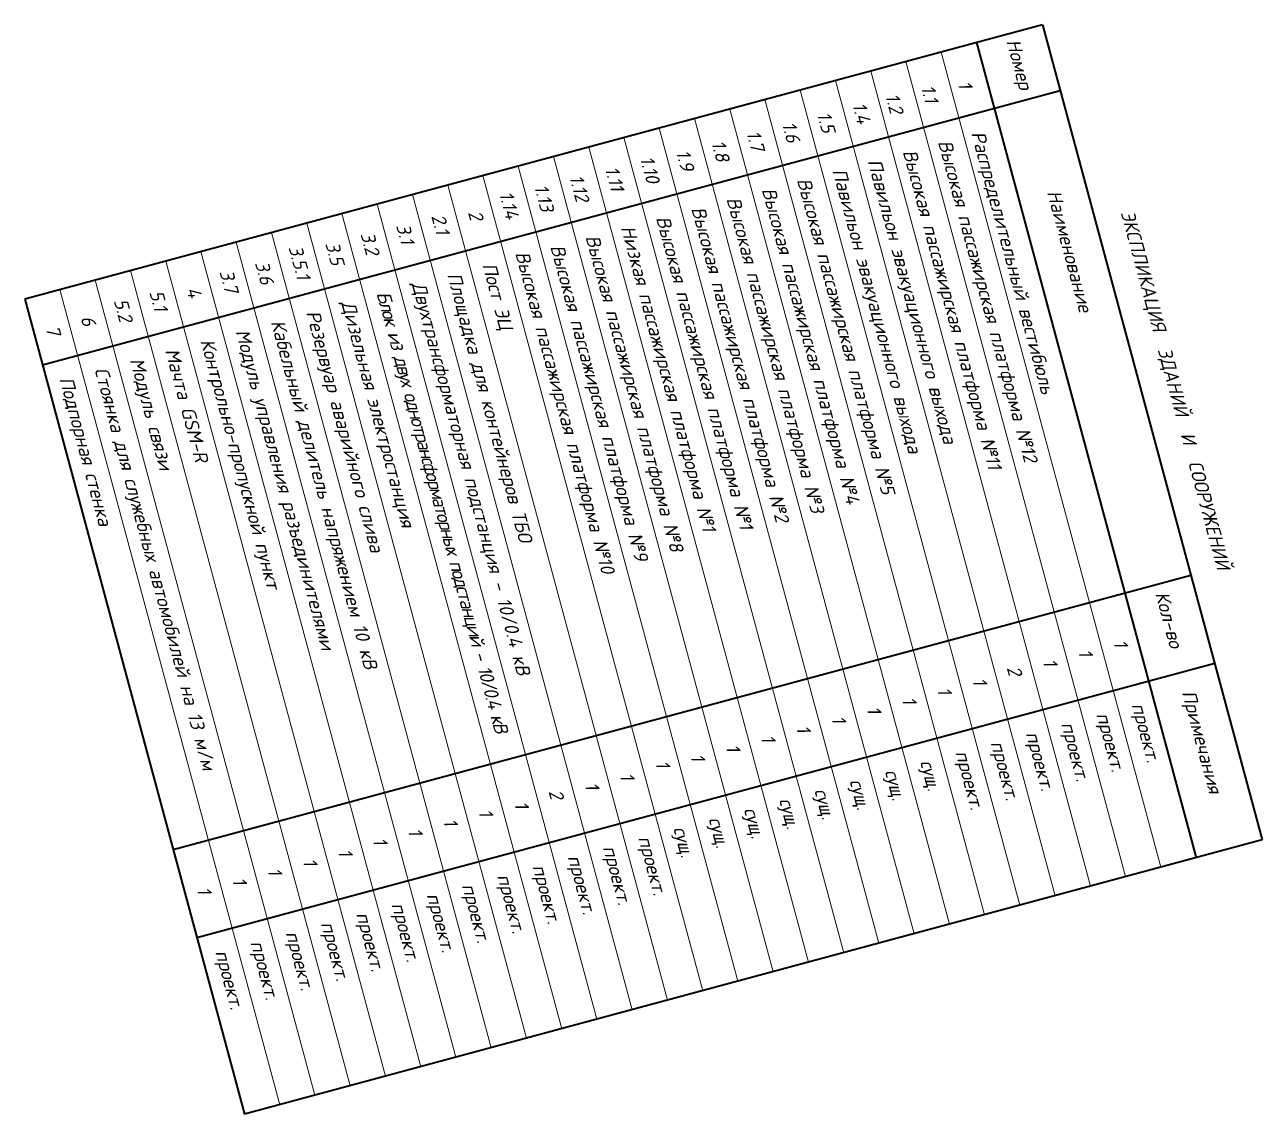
# Model space of a CAD drawing. Extents: x 9060 to 19887, y -4671 to 10703.
# Drawn here: x 10552.6 to 10823.8, y 10033.8 to 10272.6 of the extents above; entities that cross this region are included whole.
import ezdxf

# ---------------------------------------------------------------- set-up
doc = ezdxf.new("R2010")
doc.units = 0
doc.layers.add('-ВЕДОМОСТИ', color=7, linetype='Continuous')
doc.styles.add('ГП', font='isocpeui.ttf')

msp = doc.modelspace()

# ---------------------------------------------------------------- linework, layer by layer
at = {"layer": '-ВЕДОМОСТИ', "lineweight": 35}
msp.add_line((10775.59, 10272.59), (10823.75, 10093.97), dxfattribs=at)
for points in [[(10775.59, 10272.59), (10552.56, 10212.46)], [(10761.11, 10268.68), (10809.27, 10090.06)], [(10779.5, 10258.11), (10556.46, 10197.97)], [(10552.56, 10212.46), (10600.72, 10033.83)], [(10808.13, 10151.9), (10585.1, 10091.77)], [(10813.34, 10132.59), (10590.3, 10072.46)], [(10823.75, 10093.97), (10600.72, 10033.83)]]:
    msp.add_lwpolyline(points, dxfattribs=at)
at = {"layer": '-ВЕДОМОСТИ', "lineweight": 5}
for points in [[(10753.39, 10266.6), (10801.54, 10087.98)], [(10737.94, 10262.44), (10786.1, 10083.81)], [(10745.66, 10264.52), (10793.82, 10085.9)], [(10730.21, 10260.35), (10778.37, 10081.73)], [(10722.49, 10258.27), (10770.65, 10079.65)], [(10707.04, 10254.11), (10755.2, 10075.48)], [(10714.77, 10256.19), (10762.92, 10077.57)], [(10699.32, 10252.02), (10747.48, 10073.4)], [(10691.59, 10249.94), (10739.75, 10071.32)], [(10676.14, 10245.78), (10724.3, 10067.15)], [(10683.87, 10247.86), (10732.03, 10069.24)], [(10668.42, 10243.69), (10716.58, 10065.07)], [(10660.7, 10241.61), (10708.85, 10062.99)], [(10652.97, 10239.53), (10701.13, 10060.91)], [(10637.52, 10235.36), (10685.68, 10056.74)], [(10645.25, 10237.45), (10693.41, 10058.82)], [(10629.8, 10233.28), (10677.96, 10054.66)], [(10622.08, 10231.2), (10670.23, 10052.58)], [(10606.63, 10227.03), (10654.79, 10048.41)], [(10614.35, 10229.12), (10662.51, 10050.49)], [(10598.9, 10224.95), (10647.06, 10046.33)], [(10591.18, 10222.87), (10639.34, 10044.25)], [(10575.73, 10218.7), (10623.89, 10040.08)], [(10583.45, 10220.79), (10631.61, 10042.16)], [(10568.01, 10216.62), (10616.16, 10038)], [(10560.28, 10214.54), (10608.44, 10035.92)], [(10560.28, 10214.54), (10608.44, 10035.92)]]:
    msp.add_lwpolyline(points, dxfattribs=at)

# ---------------------------------------------------------------- texts
at = {"layer": '-ВЕДОМОСТИ', "lineweight": 5, "char_height": 3, "attachment_point": 1, "rotation": 285.0886, "style": 'ГП'}
for s, insert, width in [('\\pi0.70728;{\\W1;Номер}', (10770.33, 10270.5), 110), ('\\pi54.45568;1', (10745.67, 10313.22), 110), ('\\pi52.97045;1.2', (10730.22, 10309.06), 110), ('\\pi53.21364;1.1', (10737.94, 10311.14), 110), ('\\pi53.02841;1.4', (10722.97, 10307.11), 110), ('\\pi52.98068;1.5', (10715.25, 10305.02), 110), ('\\pi52.90341;1.7', (10699.8, 10300.86), 110), ('\\pi53.05909;1.6', (10707.53, 10302.94), 110), ('  Распределительный вестибюль', (10761.81, 10253.34), 110), ('\\pi52.97045;1.8', (10692.08, 10298.78), 110), ('  Высокая пассажирская платформа №12', (10754.57, 10251.38), 110), ('\\pi52.24773;1.10', (10676.63, 10294.61), 110), ('\\pi52.97273;1.9', (10684.35, 10296.69), 110), ('  Высокая пассажирская платформа №11', (10746.84, 10249.3), 110), ('\\pi52.4375;1.11', (10668.9, 10292.53), 110), ('  Павильон эвакуационного выхода', (10731.4, 10245.14), 110), ('  Павильон эвакуационного выхода', (10739.12, 10247.22), 110), ('\\pi52.19432;1.12', (10661.18, 10290.45), 110), ('  Высокая пассажирская платформа №5', (10723.67, 10243.05), 110), ('\\pi52.25227;1.14', (10645.77, 10286.9), 110), ('\\pi52.19545;1.13', (10653.46, 10288.36), 110), ('  Высокая пассажирская платформа №4', (10715.95, 10240.97), 110), ('\\pi20.636;{\\W1;Наименование}', (10774.06, 10256.64), 110), ('  Высокая пассажирская платформа №3', (10708.22, 10238.89), 110), ('\\pi52.625;2.1', (10630.82, 10282.26), 110), ('\\pi53.93523;2', (10638.54, 10284.34), 110), ('  Высокая пассажирская платформа №1', (10692.77, 10234.72), 110), ('  Высокая пассажирская платформа №2', (10700.5, 10236.81), 110), ('\\pi47.841;ЭКСПЛИКАЦИЯ  ЗДАНИЙ  И  СООРУЖЕНИЙ', (10783.16, 10278.42), 225.0024), ('\\pi52.625;3.1', (10623.1, 10280.18), 110), ('  Низкая пассажирская платформа №1', (10685.05, 10232.64), 110), ('\\pi52.39205;3.5', (10607.65, 10276.01), 110), ('\\pi52.38182;3.2', (10615.37, 10278.1), 110), ('  Высокая пассажирская платформа №8', (10677.33, 10230.56), 110), ('\\pi51.07159;3.5.1', (10599.92, 10273.93), 110), ('  Высокая пассажирская платформа №10', (10661.92, 10227.01), 110), ('  Высокая пассажирская платформа №9', (10669.6, 10228.48), 110), ('\\pi52.47045;3.6', (10592.2, 10271.85), 110), ('  Пост ЭЦ', (10654.69, 10224.46), 110), ('\\pi52.31477;3.7', (10584.48, 10269.76), 110), ('  {\\C7;Площадка для контейнеров ТБО}', (10646.97, 10222.37), 110), ('\\pi52.625;5.1', (10569.03, 10265.6), 110), ('\\pi54.07386;4', (10576.75, 10267.68), 110), ('  {\\T0.85;Блок из двух однотрансформаторных подстанций - 10/0.4 кВ}', (10631.52, 10218.21), 110), ('  Двухтрансформаторная подстанция - 10/0.4 кВ', (10639.24, 10220.29), 110), ('\\pi52.38182;5.2', (10561.3, 10263.52), 110), ('  Дизельная электростанция ', (10623.79, 10216.13), 110), ('\\pi54.09318;6', (10553.58, 10261.43), 110), ('  Резервуар аварийного слива', (10616.07, 10214.04), 110), ('\\pi54.17273;7', (10545.85, 10259.35), 110), ('{\\C7;  Модуль управления разъединителями}', (10600.62, 10209.88), 110), ('{\\C7;  Кабельный делитель напряжением 10 кВ}', (10608.35, 10211.96), 110), ('  Контрольно-пропускной пункт', (10592.9, 10207.8), 110), ('  Мачта GSM-R', (10585.17, 10205.71), 110), ('  Модуль связи', (10577.45, 10203.63), 110), ('  {\\C7;Подпорная стенка}', (10562, 10199.47), 110), ('  {\\C7;Стоянка для служебных автомобилей на 13 м/м}', (10569.72, 10201.55), 110), ('\\pi1.768;{\\W1;Кол-во}', (10802.69, 10150.43), 110), ('\\pi54.45568;1', (10779.77, 10190.77), 110), ('\\pi54.45568;1', (10772.05, 10188.69), 110), ('\\pi54.45568;1', (10764.32, 10186.6), 110), ('\\pi53.93523;2', (10756.6, 10184.52), 110), ('\\pi54.45568;1', (10741.15, 10180.36), 110), ('\\pi54.45568;1', (10748.88, 10182.44), 110), ('\\pi54.45568;1', (10733.43, 10178.27), 110), ('\\pi4.1633;{\\W1;Примечания}', (10807.9, 10131.12), 110), ('\\pi54.45568;1', (10725.7, 10176.19), 110), ('проект.', (10790.25, 10122.27), 110), ('проект.', (10797.98, 10124.35), 110), ('\\pi54.45568;1', (10710.25, 10172.03), 110), ('\\pi54.45568;1', (10717.98, 10174.11), 110), ('проект.', (10782.53, 10120.19), 110), ('\\pi54.45568;1', (10702.53, 10169.94), 110), ('проект.', (10774.8, 10118.1), 110), ('\\pi54.45568;1', (10694.81, 10167.86), 110), ('проект.', (10759.35, 10113.94), 110), ('проект.', (10767.08, 10116.02), 110), ('\\pi54.45568;1', (10679.4, 10164.31), 110), ('\\pi54.45568;1', (10687.08, 10165.78), 110), ('сущ.', (10751.63, 10111.86), 110), ('\\pi54.45568;1', (10671.63, 10161.61), 110), ('сущ.', (10743.91, 10109.77), 110), ('\\pi54.45568;1', (10663.91, 10159.53), 110), ('\\pi54.45568;1', (10663.91, 10159.53), 110), ('сущ.', (10736.18, 10107.69), 110), ('\\pi53.93523;2', (10656.18, 10157.45), 110), ('сущ.', (10720.73, 10103.53), 110), ('сущ.', (10728.46, 10105.61), 110), ('1', (10654.81, 10101.09), 5.1494), ('\\pi54.45568;1', (10648.46, 10155.37), 110), ('сущ.', (10713.01, 10101.44), 110), ('1', (10647.09, 10099), 5.1494), ('сущ.', (10705.29, 10099.36), 110), ('1', (10631.64, 10094.84), 5.1494), ('1', (10639.36, 10096.92), 5.1494), ('проект.', (10689.84, 10095.2), 110), ('сущ.', (10697.56, 10097.28), 110), ('\\pi54.45568;1', (10609.84, 10144.95), 110), ('проект.', (10682.11, 10093.11), 110), ('\\pi54.45568;1', (10602.12, 10142.87), 110), ('проект.', (10674.39, 10091.03), 110), ('\\pi54.45568;1', (10594.39, 10140.79), 110), ('проект.', (10658.94, 10086.87), 110), ('проект.', (10666.66, 10088.95), 110), ('\\pi54.45568;1', (10578.94, 10136.62), 110), ('\\pi54.45568;1', (10586.67, 10138.71), 110), ('проект.', (10651.22, 10084.78), 110), ('проект.', (10643.49, 10082.7), 110), ('проект.', (10635.77, 10080.62), 110), ('проект.', (10620.32, 10076.45), 110), ('проект.', (10628.04, 10078.54), 110), ('проект.', (10612.59, 10074.37), 110), ('проект.', (10604.87, 10072.29), 110), ('проект.', (10597.15, 10070.21), 110)]:
    msp.add_mtext(s, dxfattribs=dict(at, insert=insert, width=width))

doc.saveas('drawing.dxf')
